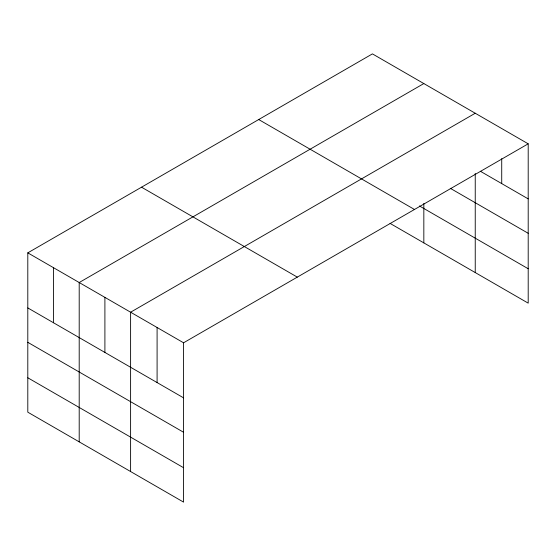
<?xml version="1.0" encoding="UTF-8"?>
<svg xmlns="http://www.w3.org/2000/svg" width="556" height="556" viewBox="0 0 556 556"><rect width="100%" height="100%" fill="white"/><g stroke="black" fill="none" stroke-linecap="round" stroke-linejoin="round"><path stroke-width="0.83" d="M528.2 143.816L372.43 53.883L27.8 252.855L27.8 412.184L183.57 502.117L183.57 342.788L528.2 143.816L528.2 303.145L390.055 223.387M423.832 83.56L79.202 282.531L79.202 441.86M475.241 113.236L130.604 312.208L130.604 471.544M480.391 171.276L528.2 198.881M450.27 188.296L528.2 233.291M419.426 205.942L528.2 268.743M258.7 119.54L414.47 209.473M141.53 187.191L297.3 277.124M27.8 252.855L183.57 342.788M27.8 307.92L183.57 397.853M27.8 342.329L183.57 432.262M27.8 377.781L183.57 467.714M501.72 158.641L501.72 183.591M475.241 173.465L475.241 272.572M423.832 203.42L423.832 242.896M157.091 327.498L157.091 382.563M104.903 297.37L104.903 352.441M53.501 267.693L53.501 322.758"/></g></svg>
